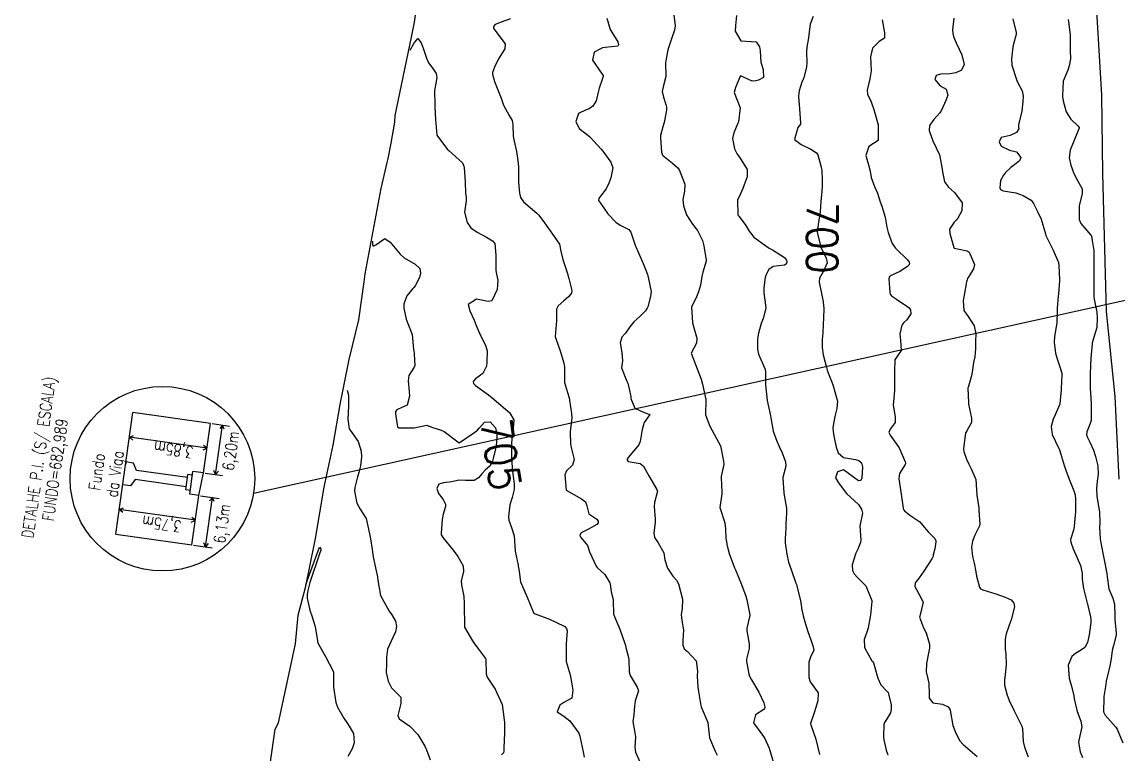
# Model space of a CAD drawing. Header units: metres. Extents: x 292545 to 299085, y 7450245 to 7463078.
# Drawn here: x 296792.2 to 296934.7, y 7453180.9 to 7453276.1 of the extents above; entities that cross this region are included whole.
import ezdxf
from ezdxf.enums import TextEntityAlignment as Align

# ---------------------------------------------------------------- set-up
doc = ezdxf.new("R2010")
doc.units = ezdxf.units.M
doc.linetypes.add('CONTINUO', pattern=[0])
for name, color, linetype in [('Area', 45, 'Continuous'), ('Cotas', 45, 'Continuous'), ('Curvas de Nivel 1m', 11, 'Continuous'), ('Curvas de Nivel 5m', 15, 'Continuous'), ('TEXTO', 45, 'Continuous'), ('Vias Primárias', 230, 'Continuous')]:
    doc.layers.add(name, color=color, linetype=linetype)
doc.styles.add('ROMANS', font='romans', dxfattribs={"height": 0.2})
doc.styles.add('Style-STANDARD', font='STANDARD.shx')

msp = doc.modelspace()

# ---------------------------------------------------------------- linework, layer by layer
at = {"layer": 'Area'}
msp.add_polyline3d([(296824.39, 7453178.95, 722.4), (296825.12, 7453184.11, 723.58), (296825.53, 7453184.94, 722.87), (296827.75, 7453195.21, 722.54), (296828.12, 7453198.95, 725.9), (296829.11, 7453202.72, 721.38), (296829.62, 7453205.29, 721.54), (296830.35, 7453208.93, 725.01), (296831.49, 7453215.59, 719.23), (296832.66, 7453221.06, 726.86), (296833.58, 7453226.36, 724.97), (296834.75, 7453232.21, 724.12), (296836.01, 7453237.36, 728.45), (296836.69, 7453242.31, 721.25), (296836.82, 7453243.35, 706.53), (296838.9, 7453254.45, 726.52), (296839.68, 7453257.87, 705.75), (296839.82, 7453258.37, 722.22), (296840.18, 7453260.37, 705.48), (296840.68, 7453263.09, 716.79), (296840.71, 7453263.97, 731.53), (296842.84, 7453274.16, 726.46), (296843.22, 7453276.13, 725.48), (296843.43, 7453277.64, 725.67)], dxfattribs=at)
at = {"layer": 'Curvas de Nivel 1m', "flags": 128}
for points, elevation in [([(296876.97, 7453277.05), (296877.13, 7453275.62), (296877.06, 7453275.05), (296876.69, 7453274.05), (296876.35, 7453273.05), (296876.19, 7453272.53), (296875.91, 7453271.06), (296875.9, 7453270.8), (296875.92, 7453269.06), (296875.61, 7453267.86), (296875.44, 7453267.07), (296875.6, 7453266.35), (296875.92, 7453265.4), (296875.99, 7453265.06), (296875.99, 7453264.65), (296875.71, 7453263.07), (296875.55, 7453262.49), (296875.24, 7453261.37), (296875.22, 7453261.07), (296875.38, 7453259.2), (296875.4, 7453259.07), (296875.51, 7453258.8), (296876.8, 7453257.75), (296877.48, 7453257.15), (296877.58, 7453257.04), (296877.72, 7453256.8), (296878.41, 7453255.03), (296878.36, 7453254.12), (296878.15, 7453253.03), (296878.22, 7453252.23), (296878.61, 7453251.03), (296879.4, 7453249.81), (296880.02, 7453249.01), (296880.67, 7453247.71), (296880.88, 7453247), (296881.19, 7453245.16), (296881.18, 7453245), (296880.75, 7453243.58), (296880.62, 7453243.01), (296880.41, 7453241.9), (296880.15, 7453241.01), (296879.92, 7453240.38), (296879.27, 7453239.02), (296879.4, 7453237.02), (296879.45, 7453236.8), (296879.95, 7453235.01), (296879.91, 7453234.32), (296879.2, 7453233.02), (296880.01, 7453231.01), (296880.51, 7453229.65), (296880.69, 7453229), (296881.12, 7453227), (296881.1, 7453225), (296881.66, 7453223.56), (296881.96, 7453222.99), (296883.05, 7453220.97), (296883.43, 7453218.97), (296883.46, 7453218.54), (296883.13, 7453216.97), (296883.11, 7453216.87), (296883.22, 7453214.97), (296883.21, 7453214.74), (296882.96, 7453212.97), (296883.59, 7453210.96), (296883.68, 7453210.2), (296883.74, 7453208.96), (296883.88, 7453207.95), (296884.15, 7453206.96), (296884.87, 7453205.11), (296884.93, 7453204.95), (296884.98, 7453204.84), (296885.78, 7453202.94), (296886.33, 7453201.43), (296886.46, 7453200.93), (296886.8, 7453199.21), (296886.84, 7453198.97), (296886.84, 7453198.93), (296886.79, 7453198.72), (296886.45, 7453197.26), (296886.44, 7453196.93), (296886.75, 7453195.2), (296886.78, 7453194.93), (296886.74, 7453194.6), (296886.42, 7453193.24), (296886.4, 7453192.93), (296886.71, 7453191.3), (296886.79, 7453191.01), (296886.84, 7453190.93), (296887.07, 7453190.55), (296888.03, 7453188.92), (296888.66, 7453187.56), (296888.78, 7453187.03), (296888.8, 7453186.91), (296888.77, 7453186.79), (296888.65, 7453186.68), (296887.59, 7453185.96), (296887.31, 7453184.92), (296888.61, 7453183.16), (296888.73, 7453183.03), (296888.81, 7453182.91), (296889.35, 7453181.66), (296889.59, 7453180.89), (296890.01, 7453179.44)], 702), ([(296885.13, 7453276.96), (296884.99, 7453275.68), (296884.95, 7453274.96), (296885.68, 7453273.67), (296887.01, 7453273.6), (296887.68, 7453273.53), (296888.09, 7453272.92), (296888.19, 7453272.4), (296888.26, 7453270.91), (296888.58, 7453269.97), (296888.63, 7453268.91), (296887.97, 7453268.56), (296887.62, 7453268.46), (296887.13, 7453268.44), (296886.02, 7453268.94), (296885.63, 7453269.12), (296885.56, 7453269.01), (296885.55, 7453268.95), (296884.97, 7453267.59), (296884.82, 7453266.96), (296885.58, 7453264.95), (296885.36, 7453263.15), (296885.3, 7453262.95), (296884.77, 7453261.73), (296884.61, 7453260.96), (296884.84, 7453259.64), (296885.19, 7453258.95), (296885.51, 7453258.54), (296886.52, 7453256.93), (296886.51, 7453255.97), (296886.11, 7453254.94), (296885.92, 7453254.48), (296885.44, 7453253.38), (296885.3, 7453253.09), (296885.26, 7453252.95), (296885.3, 7453251.06), (296885.35, 7453250.95), (296885.41, 7453250.85), (296886.25, 7453249.79), (296886.75, 7453248.93), (296887.38, 7453248.12), (296889.05, 7453246.9), (296889.36, 7453246.7), (296889.78, 7453246.48), (296891.35, 7453245.48), (296891.61, 7453245.14), (296891.66, 7453244.88), (296891.58, 7453244.63), (296891.34, 7453244.49), (296889.9, 7453244.33), (296889.33, 7453243.93), (296888.96, 7453243.26), (296888.85, 7453242.9), (296888.66, 7453241.54), (296888.68, 7453240.91), (296888.9, 7453239.28), (296888.92, 7453238.9), (296888.6, 7453237.56), (296888.33, 7453236.91), (296887.96, 7453235.65), (296887.85, 7453234.92), (296887.83, 7453233.54), (296887.98, 7453232.92), (296888.57, 7453231.52), (296888.83, 7453230.91), (296888.88, 7453230.61), (296888.87, 7453228.9), (296889.12, 7453226.9), (296889.55, 7453224.9), (296889.61, 7453224.38), (296889.88, 7453222.89), (296890.34, 7453221.61), (296890.68, 7453220.88), (296891.04, 7453220.06), (296891.49, 7453218.88), (296891.55, 7453218.35), (296891.13, 7453216.88), (296891.12, 7453216.76), (296891.26, 7453214.88), (296891.3, 7453214.56), (296891.6, 7453212.87), (296891.61, 7453212.22), (296891.51, 7453210.87), (296891.51, 7453210.29), (296891.45, 7453208.87), (296891.43, 7453208.35), (296891.64, 7453206.87), (296891.89, 7453205.86), (296892.21, 7453204.87), (296892.85, 7453203.11), (296892.92, 7453202.93), (296892.94, 7453202.86), (296892.98, 7453202.72), (296893.43, 7453200.85), (296893.61, 7453199.66), (296893.77, 7453198.85), (296894.02, 7453198.08), (296894.41, 7453196.84), (296894.76, 7453195.72), (296895.08, 7453194.83), (296895.19, 7453194.38), (296894.73, 7453193.5), (296894.53, 7453192.83), (296894.5, 7453192.61), (296894.5, 7453190.83), (296894.69, 7453190.28), (296895.72, 7453188.82), (296895.69, 7453187.79), (296895.39, 7453186.82), (296895.22, 7453186.24), (296894.74, 7453184.83), (296894.76, 7453184.69), (296895.45, 7453182.82), (296895.68, 7453181.73), (296895.92, 7453180.82)], 701), ([(296855.72, 7453276.54), (296854.51, 7453276.11), (296853.71, 7453275.81), (296853.49, 7453275.54), (296853.51, 7453275.33), (296853.7, 7453275.08), (296855.04, 7453273.31), (296855, 7453272.65), (296854.18, 7453271.32), (296853.64, 7453270.27), (296853.38, 7453269.58), (296853.37, 7453269.33), (296853.62, 7453268.39), (296854.09, 7453267.32), (296854.5, 7453266.22), (296854.81, 7453265.31), (296855.56, 7453263.96), (296855.95, 7453263.3), (296856.03, 7453262.81), (296856.05, 7453261.29), (296856.18, 7453260.64), (296856.52, 7453259.29), (296856.67, 7453258.12), (296856.76, 7453257.29), (296856.76, 7453255.99), (296856.74, 7453255.29), (296856.88, 7453253.85), (296857.02, 7453253.28), (296857.43, 7453252.72), (296859.15, 7453251.26), (296859.41, 7453250.98), (296860.14, 7453249.99), (296860.66, 7453249.24), (296861.38, 7453248.21), (296862.09, 7453247.22), (296862.25, 7453246.33), (296862.53, 7453245.22), (296863.12, 7453243.42), (296863.18, 7453243.21), (296863.32, 7453242.75), (296863.68, 7453241.21), (296863.64, 7453240.86), (296863.29, 7453240.43), (296862.64, 7453239.85), (296861.94, 7453239.22), (296861.71, 7453238.78), (296861.69, 7453237.23), (296861.67, 7453236.79), (296861.55, 7453235.23), (296861.65, 7453234.8), (296862.22, 7453233.22), (296862.66, 7453231.74), (296862.73, 7453231.21), (296862.74, 7453229.63), (296862.76, 7453229.21), (296863.14, 7453227.9), (296863.37, 7453227.21), (296863.41, 7453226.92), (296863.65, 7453225.2), (296863.68, 7453224.62), (296863.52, 7453223.21), (296863.47, 7453222.81), (296863.52, 7453221.21), (296863.65, 7453220.6), (296863.98, 7453219.2), (296863.77, 7453218.46), (296863.02, 7453217.73), (296862.8, 7453217.21), (296862.98, 7453215.21), (296864.97, 7453214.09), (296865.48, 7453213.69), (296865.66, 7453213.18), (296865.92, 7453212.14), (296866.94, 7453211.42), (296867.13, 7453211.16), (296867.12, 7453210.97), (296866.93, 7453210.75), (296865.87, 7453210.13), (296864.92, 7453209.66), (296864.74, 7453209.37), (296864.78, 7453209.19), (296864.91, 7453209), (296865.73, 7453208.01), (296866, 7453207.18), (296866.87, 7453205.32), (296867, 7453205.17), (296867.97, 7453204.26), (296868.64, 7453203.14), (296868.68, 7453202.99), (296868.83, 7453201.97), (296869.03, 7453201.14), (296869.09, 7453200.86), (296869.13, 7453199.14), (296869.27, 7453198.66), (296869.92, 7453197.13), (296870.6, 7453195.27), (296870.64, 7453195.12), (296870.66, 7453195.04), (296870.74, 7453194.76), (296871.07, 7453193.46), (296871.12, 7453193.12), (296871.17, 7453191.58), (296871.3, 7453191.11), (296872.19, 7453189.59), (296872.35, 7453189.1), (296871.95, 7453187.81), (296871.83, 7453187.11), (296871.77, 7453185.98), (296871.64, 7453185.11), (296871.83, 7453183.9), (296871.98, 7453183.11), (296871.91, 7453181.79), (296871.99, 7453181.11), (296872.56, 7453179.87)], 704), ([(296868.25, 7453276.63), (296868.7, 7453275.15), (296869.68, 7453273.53), (296869.77, 7453273.14), (296869.67, 7453272.97), (296868.03, 7453272.8), (296867.67, 7453272.75), (296866.61, 7453272.22), (296866.39, 7453271.17), (296867.63, 7453269.36), (296867.76, 7453269.16), (296867.76, 7453269.03), (296867.63, 7453268.66), (296867.25, 7453267.52), (296867.18, 7453267.16), (296866.87, 7453265.89), (296866.41, 7453265.17), (296865.94, 7453264.82), (296865.58, 7453264.7), (296864.56, 7453264.21), (296864.21, 7453263.2), (296864.64, 7453262.29), (296865.54, 7453261.59), (296866.05, 7453261.17), (296867.52, 7453259.6), (296867.86, 7453259.16), (296868.77, 7453257.88), (296869.03, 7453257.14), (296868.76, 7453255.86), (296868.53, 7453255.15), (296868.17, 7453254.44), (296867.44, 7453253.46), (296867.29, 7453253.3), (296867.19, 7453253.16), (296867.17, 7453252.91), (296867.43, 7453252.55), (296868.4, 7453251.15), (296869.4, 7453250.07), (296869.97, 7453249.7), (296871.13, 7453249.11), (296871.39, 7453248.8), (296871.94, 7453247.1), (296872.35, 7453246.1), (296872.8, 7453245.1), (296872.96, 7453244.72), (296873.33, 7453243.83), (296873.53, 7453243.29), (296873.59, 7453243.09), (296873.68, 7453242.73), (296874, 7453241.08), (296873.94, 7453240.43), (296873.56, 7453239.09), (296873.48, 7453238.88), (296873.26, 7453238.55), (296872.54, 7453237.81), (296871.76, 7453237.11), (296871.24, 7453236.48), (296870.69, 7453235.66), (296870.21, 7453235.13), (296869.97, 7453234.38), (296870.19, 7453233.13), (296870.27, 7453232.05), (296870.16, 7453231.13), (296870.81, 7453229.47), (296870.98, 7453229.12), (296871.15, 7453228.42), (296871.36, 7453227.34), (296871.39, 7453227.12), (296871.88, 7453225.88), (296873.11, 7453225.33), (296873.85, 7453225.08), (296873.55, 7453224.64), (296873.09, 7453224), (296872.85, 7453223.09), (296872.6, 7453221.56), (296872.39, 7453221.1), (296871.04, 7453219.47), (296870.9, 7453219.25), (296870.9, 7453219.12), (296871.03, 7453218.96), (296872.6, 7453218.67), (296873.03, 7453218.32), (296873.7, 7453217.08), (296874.75, 7453215.31), (296874.83, 7453215.07), (296874.45, 7453213.6), (296874.42, 7453213.08), (296874.55, 7453211.46), (296874.54, 7453211.07), (296874.37, 7453209.62), (296874.46, 7453209.07), (296874.91, 7453208.35), (296875.67, 7453207.06), (296875.8, 7453206.14), (296876.12, 7453205.06), (296876.85, 7453204.03), (296877.33, 7453203.52), (296877.57, 7453203.04), (296877.83, 7453202.04), (296878.09, 7453201.03), (296878.05, 7453199.78), (296877.9, 7453199.03), (296878.01, 7453198.26), (296878.2, 7453197.03), (296878.13, 7453195.66), (296878.14, 7453195.03), (296878.29, 7453194.57), (296878.73, 7453194.2), (296879.88, 7453193.01), (296880.05, 7453191.67), (296879.99, 7453191.01), (296880.1, 7453189.59), (296880.18, 7453189), (296880.48, 7453187.18), (296880.52, 7453187), (296880.65, 7453186.72), (296881.37, 7453184.99), (296881.46, 7453184.15), (296881.61, 7453182.99), (296882.34, 7453181.23), (296882.47, 7453180.98), (296882.58, 7453180.74)], 703), ([(296904.05, 7453276.4), (296904.35, 7453274.72), (296904.36, 7453274.04), (296903.68, 7453273.58), (296902.82, 7453272.74), (296902.53, 7453271.61), (296902.58, 7453270.75), (296902.62, 7453269.76), (296902.47, 7453268.75), (296902.1, 7453267.25), (296902.14, 7453266.75), (296902.61, 7453265.76), (296902.98, 7453264.74), (296903.55, 7453262.73), (296903.53, 7453260.73), (296902.34, 7453259.93), (296901.95, 7453258.75), (296902.3, 7453257.56), (296902.5, 7453256.74), (296902.61, 7453255.88), (296903.05, 7453254.74), (296903.45, 7453253.84), (296903.81, 7453252.73), (296904, 7453252.16), (296904.43, 7453250.72), (296904.67, 7453249.44), (296904.83, 7453248.72), (296905.37, 7453247.33), (296905.81, 7453246.71), (296907.35, 7453245.17), (296907.55, 7453244.89), (296907.62, 7453244.69), (296907.52, 7453244.5), (296907.34, 7453244.33), (296906.35, 7453243.68), (296905.32, 7453243.2), (296905.03, 7453243), (296904.93, 7453242.71), (296905.05, 7453240.96), (296905.12, 7453240.71), (296905.29, 7453240.5), (296905.91, 7453240.08), (296907.28, 7453239.17), (296907.55, 7453238.96), (296907.74, 7453238.68), (296907.79, 7453238.16), (296907.25, 7453237.38), (296906.89, 7453237.05), (296906.63, 7453236.7), (296906.37, 7453235.56), (296906.45, 7453234.7), (296906.51, 7453233.39), (296906.04, 7453232.7), (296905.71, 7453232.19), (296905.65, 7453230.71), (296905.65, 7453230.22), (296905.65, 7453228.71), (296905.65, 7453228.2), (296905.52, 7453226.71), (296905.51, 7453226.32), (296905.73, 7453224.7), (296905.77, 7453224.03), (296905.09, 7453223.16), (296904.91, 7453222.71), (296905.08, 7453222.36), (296906.26, 7453220.7), (296907.03, 7453218.9), (296907.08, 7453218.74), (296907.09, 7453218.69), (296907.09, 7453218.63), (296907.03, 7453218.55), (296906.31, 7453217.4), (296906.23, 7453216.7), (296906.44, 7453215.24), (296906.53, 7453214.69), (296906.81, 7453212.85), (296906.85, 7453212.69), (296906.96, 7453212.52), (296907.66, 7453211.98), (296908.94, 7453211.1), (296909.32, 7453210.66), (296910.04, 7453209.77), (296910.92, 7453208.91), (296911.04, 7453208.64), (296911.05, 7453208.5), (296910.9, 7453207.57), (296910.71, 7453206.82), (296910.68, 7453206.64), (296910.52, 7453206.29), (296909.47, 7453204.66), (296908.85, 7453203.82), (296908.35, 7453203.17), (296908.32, 7453202.68), (296908.83, 7453201.73), (296909.37, 7453200.66), (296908.94, 7453198.82), (296908.93, 7453198.67), (296909.43, 7453197.31), (296909.77, 7453196.66), (296910.21, 7453195.19), (296910.2, 7453194.65), (296910.07, 7453193.99), (296909.81, 7453192.65), (296909.78, 7453191.58), (296910.01, 7453190.65), (296910.13, 7453190.09), (296910.16, 7453188.65), (296910.18, 7453188.16), (296910.66, 7453187.56), (296911.91, 7453187.38), (296912.66, 7453187.01), (296912.9, 7453186.62), (296912.96, 7453186.31), (296913.27, 7453184.61), (296913.62, 7453183.61), (296914.15, 7453182.6), (296914.6, 7453182.14), (296916.43, 7453180.57)], 699), ([(296913.36, 7453276.62), (296913.21, 7453275.11), (296913.26, 7453274.62), (296913.33, 7453274.26), (296913.68, 7453273.42), (296914.08, 7453272.61), (296914.41, 7453271.86), (296914.73, 7453270.6), (296914.39, 7453269.86), (296913.64, 7453269.52), (296912.87, 7453269.39), (296911.63, 7453269.34), (296911.09, 7453269.19), (296910.93, 7453268.65), (296911.61, 7453267.84), (296912.37, 7453267.39), (296912.61, 7453266.62), (296912.32, 7453265.9), (296911.78, 7453264.64), (296911.57, 7453264.32), (296910.77, 7453263.44), (296910.23, 7453262.65), (296910.17, 7453262.03), (296910.63, 7453260.65), (296911.51, 7453258.83), (296911.58, 7453258.64), (296911.85, 7453257), (296911.9, 7453256.63), (296912.18, 7453255.34), (296912.67, 7453254.62), (296913.45, 7453253.93), (296914.45, 7453252.6), (296914.44, 7453251.58), (296913.92, 7453250.6), (296913.68, 7453250.34), (296913.41, 7453250.09), (296912.83, 7453249.19), (296912.84, 7453248.63), (296913.36, 7453246.77), (296913.43, 7453246.69), (296913.85, 7453246.61), (296915.13, 7453246.36), (296915.36, 7453246.2), (296916.08, 7453244.58), (296915.92, 7453244), (296915.32, 7453243.02), (296915.16, 7453242.74), (296915.1, 7453242.59), (296915.03, 7453242.32), (296914.73, 7453240.6), (296914.58, 7453239.89), (296914.67, 7453238.6), (296915.26, 7453237.79), (296916.04, 7453236.58), (296916.25, 7453235.56), (296916.19, 7453234.58), (296916.19, 7453233.6), (296916.11, 7453232.58), (296915.95, 7453231.81), (296915.77, 7453230.58), (296915.66, 7453230.09), (296915.23, 7453228.59), (296915.22, 7453228.52), (296915.28, 7453226.59), (296915.3, 7453226.41), (296915.66, 7453224.58), (296915.68, 7453224), (296915.08, 7453222.95), (296914.94, 7453222.72), (296914.89, 7453222.59), (296914.85, 7453222.37), (296914.64, 7453220.6), (296914.69, 7453220.24), (296915.04, 7453219.26), (296915.33, 7453218.59), (296915.69, 7453217.91), (296916.24, 7453216.58), (296916.31, 7453215.25), (296916.36, 7453214.58), (296916.62, 7453212.92), (296916.64, 7453212.57), (296916.74, 7453210.77), (296916.7, 7453210.57), (296916.12, 7453209.37), (296915.82, 7453208.58), (296915.69, 7453207.8), (296915.8, 7453206.58), (296916.01, 7453205.72), (296916.23, 7453204.58), (296916.32, 7453204.04), (296916.7, 7453202.57), (296916.84, 7453202.38), (296917.17, 7453202.24), (296918.83, 7453201.74), (296920.05, 7453201.3), (296920.82, 7453200.93), (296921.17, 7453200.52), (296921.29, 7453200.03), (296920.9, 7453198.52), (296920.87, 7453198.44), (296920.79, 7453198.24), (296920.17, 7453196.53), (296920.06, 7453195.83), (296920.06, 7453194.53), (296920.13, 7453193.92), (296920.17, 7453192.53), (296920.04, 7453191.19), (296919.96, 7453190.53), (296919.98, 7453189.82), (296920.31, 7453188.53), (296920.66, 7453187.63), (296921.04, 7453186.91), (296921.24, 7453186.52), (296921.77, 7453185.38), (296922.22, 7453184.51), (296922.31, 7453184.19), (296922.41, 7453182.5), (296922.59, 7453181.77), (296923.04, 7453180.5)], 698), ([(296921.04, 7453276.53), (296921.47, 7453274.75), (296921.48, 7453274.52), (296921.1, 7453273.1), (296921, 7453272.53), (296920.86, 7453271.33), (296920.93, 7453270.53), (296921.52, 7453268.63), (296921.56, 7453268.52), (296921.62, 7453268.4), (296922.27, 7453267.17), (296922.38, 7453266.51), (296922.36, 7453265.74), (296922.21, 7453264.51), (296921.77, 7453262.73), (296921.77, 7453262.52), (296921.82, 7453262.24), (296921.55, 7453261.76), (296920.7, 7453261.37), (296919.54, 7453261.11), (296919.29, 7453260.54), (296919.52, 7453259.99), (296920.6, 7453259.45), (296921.51, 7453259.25), (296922.1, 7453258.51), (296921.94, 7453258.07), (296921.49, 7453257.73), (296920.81, 7453257.21), (296920.1, 7453256.53), (296919.83, 7453256.19), (296919.47, 7453255.51), (296919.37, 7453254.54), (296919.46, 7453254.35), (296919.81, 7453254.18), (296921.45, 7453253.89), (296922.4, 7453253.56), (296923.44, 7453252.97), (296923.74, 7453252.5), (296924.32, 7453251.38), (296924.72, 7453250.48), (296925.29, 7453248.56), (296925.31, 7453248.47), (296925.33, 7453248.41), (296925.38, 7453248.26), (296925.98, 7453247.07), (296926.31, 7453246.46), (296926.98, 7453244.82), (296927.05, 7453244.45), (296927.14, 7453242.63), (296927.14, 7453242.45), (296926.99, 7453240.76), (296926.95, 7453240.45), (296926.84, 7453238.88), (296926.82, 7453238.45), (296926.76, 7453236.94), (296926.71, 7453236.46), (296926.48, 7453235.21), (296926.44, 7453234.46), (296926.6, 7453233.05), (296926.76, 7453232.45), (296927.18, 7453231.27), (296927.42, 7453230.45), (296927.44, 7453230.17), (296927.34, 7453228.45), (296927.33, 7453228.27), (296927.17, 7453226.45), (296927.16, 7453226.42), (296927.12, 7453226.31), (296926.54, 7453225.02), (296926.3, 7453224.46), (296926.06, 7453223.49), (296926.17, 7453222.46), (296927.05, 7453220.63), (296927.14, 7453220.45), (296927.18, 7453220.32), (296927.72, 7453218.44), (296928.11, 7453217.34), (296928.47, 7453216.44), (296928.99, 7453215.13), (296929.15, 7453214.6), (296929.18, 7453214.43), (296929.2, 7453214.2), (296929.22, 7453212.43), (296929.04, 7453210.53), (296929.02, 7453210.43), (296928.93, 7453210.02), (296928.57, 7453208.78), (296928.59, 7453208.43), (296928.9, 7453207.57), (296929.42, 7453206.42), (296929.84, 7453205.39), (296930.05, 7453204.41), (296930.09, 7453203.64), (296930.23, 7453202.42), (296930.73, 7453200.5), (296930.76, 7453200.41), (296930.81, 7453200.21), (296931.14, 7453198.75), (296931.18, 7453198.4), (296931.18, 7453198.01), (296931, 7453196.41), (296930.75, 7453195.37), (296930.4, 7453194.76), (296929.97, 7453194.42), (296929.21, 7453193.95), (296928.73, 7453193.55), (296928.25, 7453192.43), (296928.39, 7453190.74), (296928.48, 7453190.43), (296928.69, 7453189.71), (296928.98, 7453188.43), (296929.04, 7453188.05), (296929.44, 7453186.42), (296929.88, 7453185.17), (296930.02, 7453184.42), (296929.77, 7453183.26), (296929.6, 7453182.42), (296929.83, 7453181.17), (296930.11, 7453180.41)], 697), ([(296928.23, 7453276.44), (296928.32, 7453275.84), (296928.49, 7453274.44), (296928.5, 7453273.26), (296928.52, 7453272.44), (296928.55, 7453271.33), (296928.4, 7453270.44), (296928.21, 7453269.88), (296927.62, 7453268.45), (296927.51, 7453266.54), (296927.51, 7453266.45), (296927.59, 7453265.87), (296927.99, 7453264.44), (296928.61, 7453263.48), (296929.55, 7453262.56), (296929.66, 7453262.42), (296929.66, 7453262.31), (296929.55, 7453262), (296928.91, 7453260.43), (296928.52, 7453259.44), (296928.39, 7453258.44), (296928.58, 7453257.52), (296928.97, 7453256.43), (296929.47, 7453255.5), (296930.05, 7453254.41), (296930.07, 7453253.79), (296929.71, 7453252.42), (296929.66, 7453252.19), (296929.66, 7453250.42), (296929.89, 7453249.93), (296931.21, 7453248.4), (296931.27, 7453248.29), (296931.38, 7453247.7), (296931.57, 7453246.4), (296931.59, 7453246.17), (296931.57, 7453244.4), (296931.57, 7453244.17), (296931.59, 7453242.4), (296931.58, 7453242.13), (296931.59, 7453240.4), (296931.64, 7453240.05), (296931.97, 7453238.39), (296932.04, 7453237.61), (296931.96, 7453236.39), (296931.82, 7453235.81), (296931.38, 7453234.4), (296931.35, 7453234.27), (296931.19, 7453232.4), (296931.1, 7453230.4), (296931.1, 7453230.33), (296931.12, 7453228.4), (296931.15, 7453227.94), (296931.25, 7453226.4), (296931.26, 7453226.26), (296931.25, 7453224.4), (296931.23, 7453224.27), (296931.1, 7453223.9), (296930.68, 7453222.8), (296930.65, 7453222.41), (296930.75, 7453222.08), (296931.06, 7453221.47), (296931.55, 7453220.4), (296931.82, 7453219.61), (296932.1, 7453218.39), (296932.14, 7453217.27), (296932.04, 7453216.39), (296931.94, 7453215.45), (296931.98, 7453214.39), (296932.2, 7453213.15), (296932.31, 7453212.39), (296932.35, 7453210.98), (296932.33, 7453210.39), (296932.41, 7453208.9), (296932.49, 7453208.38), (296932.88, 7453206.38), (296933.3, 7453204.38), (296933.31, 7453203.93), (296933.55, 7453202.37), (296934.05, 7453201.14), (296934.29, 7453200.37), (296934.3, 7453198.86), (296934.31, 7453198.36), (296934.49, 7453196.64), (296934.48, 7453196.36), (296934.13, 7453194.99), (296933.99, 7453194.37), (296933.84, 7453193.26), (296933.66, 7453192.37), (296933.48, 7453191.6), (296933.21, 7453190.37), (296933.14, 7453189.92), (296932.9, 7453188.38), (296932.87, 7453188.18), (296932.85, 7453186.38), (296933.08, 7453185.94), (296934.45, 7453184.36), (296934.62, 7453184.1), (296935.37, 7453182.35)], 696), ([(296837.79, 7453247.62), (296837.78, 7453247.18), (296837.84, 7453246.96), (296838.19, 7453247.15), (296839.38, 7453247.94), (296840.09, 7453247.48), (296841.35, 7453245.94), (296841.9, 7453245.46), (296843.33, 7453244.61), (296843.94, 7453244.05), (296844.02, 7453243.44), (296843.87, 7453242.89), (296843.3, 7453241.78), (296843.16, 7453241.59), (296843.01, 7453241.45), (296842.24, 7453240.5), (296841.85, 7453239.46), (296841.84, 7453238.9), (296842.17, 7453237.46), (296842.77, 7453235.92), (296842.91, 7453235.45), (296843.12, 7453233.53), (296843.13, 7453233.45), (296843.19, 7453232.89), (296843.26, 7453231.45), (296843.17, 7453231.2), (296842.48, 7453230.14), (296842.41, 7453229.46), (296842.55, 7453228.05), (296842.57, 7453227.46), (296842.28, 7453226.29), (296841.11, 7453225.75), (296840.92, 7453225.66), (296840.78, 7453225.47), (296840.76, 7453225.13), (296841.01, 7453223.47), (296841.04, 7453223.42), (296841.08, 7453223.39), (296841.21, 7453223.34), (296843.08, 7453223.31), (296843.21, 7453223.32), (296843.81, 7453223.44), (296844.86, 7453223.66), (296845.08, 7453223.56), (296845.18, 7453223.52), (296845.49, 7453223.42), (296846.71, 7453223.04), (296847.08, 7453222.86), (296849.06, 7453221.38), (296851.08, 7453222.75), (296851.42, 7453223.01), (296851.67, 7453223.34), (296852.35, 7453224.07), (296853.09, 7453224.1), (296853.76, 7453223.32), (296853.94, 7453222.45), (296853.9, 7453221.32), (296853.78, 7453220.59), (296853.48, 7453219.33), (296853.38, 7453218.98), (296853.02, 7453218.35), (296852.47, 7453217.88), (296852, 7453217.34), (296851.55, 7453216.8), (296851, 7453216.45), (296849.88, 7453216.49), (296849, 7453216.51), (296848.07, 7453216.31), (296846.99, 7453216.16), (296846.42, 7453215.98), (296846.13, 7453215.41), (296846.37, 7453214.8), (296846.97, 7453213.99), (296847.27, 7453213.4), (296847.26, 7453213.09), (296846.95, 7453212.09), (296846.82, 7453211.4), (296846.72, 7453209.6), (296846.72, 7453209.4), (296846.77, 7453209.26), (296846.91, 7453209.07), (296848.25, 7453207.39), (296848.88, 7453206.59), (296849.55, 7453205.37), (296849.6, 7453204.62), (296849.31, 7453203.38), (296849.33, 7453202.89), (296849.64, 7453201.37), (296849.68, 7453200.5), (296849.69, 7453199.37), (296849.74, 7453198.41), (296849.75, 7453197.37), (296850.76, 7453195.59), (296850.87, 7453195.47), (296850.96, 7453195.36), (296851.55, 7453194.53), (296852.46, 7453193.33), (296852.52, 7453193.13), (296852.56, 7453191.33), (296852.7, 7453190.87), (296853.72, 7453189.32), (296854.65, 7453187.31), (296854.91, 7453185.31), (296854.92, 7453185.01), (296854.92, 7453183.31), (296854.91, 7453182.99), (296854.86, 7453181.31), (296854.83, 7453181.05), (296854.57, 7453180.76)], 706), ([(296834.47, 7453228.22), (296834.64, 7453227.57), (296834.64, 7453226.13), (296834.55, 7453224.47), (296834.72, 7453223.19), (296835.07, 7453222.71), (296835.92, 7453221.53), (296836.3, 7453220.28), (296836.33, 7453219.53), (296836.19, 7453218.36), (296835.99, 7453217.53), (296835.77, 7453216.77), (296835.46, 7453215.54), (296835.42, 7453215.1), (296835.72, 7453213.53), (296836.16, 7453212.74), (296836.94, 7453211.52), (296837.39, 7453209.52), (296837.52, 7453208.9), (296837.73, 7453207.51), (296837.86, 7453206.53), (296838.08, 7453205.51), (296838.41, 7453203.95), (296838.48, 7453203.5), (296838.82, 7453201.5), (296839.95, 7453199.48), (296840.29, 7453198.98), (296840.78, 7453198.15), (296840.89, 7453197.47), (296840.77, 7453196.76), (296840.16, 7453195.49), (296839.71, 7453194.52), (296839.58, 7453193.49), (296839.6, 7453192.6), (296839.56, 7453191.49), (296839.8, 7453190.38), (296840.25, 7453189.48), (296840.67, 7453189.04), (296841.46, 7453188.27), (296841.44, 7453187.47), (296841.07, 7453185.91), (296841.26, 7453185.47), (296842.62, 7453184.52), (296843.65, 7453183.44), (296844.59, 7453181.9), (296844.73, 7453181.58), (296844.8, 7453181.43), (296845.26, 7453180.11)], 707), ([(296829.08, 7453202.84), (296829.29, 7453203.4), (296830.9, 7453207.8), (296831.07, 7453207.59), (296831.07, 7453207.41), (296830.89, 7453206.92), (296829.63, 7453203.19), (296829.36, 7453202.14), (296829.26, 7453201.61), (296829.27, 7453201.16), (296829.64, 7453199.61), (296829.92, 7453198.74), (296830.28, 7453197.6), (296830.37, 7453197.2), (296830.61, 7453195.59), (296830.63, 7453195.47), (296830.75, 7453195.18), (296831.67, 7453193.58), (296832.7, 7453191.57), (296832.68, 7453189.57), (296833, 7453187.57), (296833.23, 7453186.98), (296834.04, 7453185.56), (296834.62, 7453184.71), (296835.31, 7453183.54), (296835.37, 7453182.32), (296835.12, 7453181.54), (296834.57, 7453180.54)], 708)]:
    msp.add_lwpolyline(points, dxfattribs=dict(at, elevation=elevation))
at = {"layer": 'Curvas de Nivel 5m', "flags": 128}
for points, elevation in [([(296895.09, 7453276.84), (296894.71, 7453275.84), (296894.58, 7453274.84), (296894.47, 7453274.06), (296894.27, 7453272.84), (296894.23, 7453272.28), (296894.26, 7453270.84), (296894.21, 7453270.28), (296893.85, 7453268.85), (296893.79, 7453268.68), (296893.62, 7453268.29), (296893.27, 7453267.19), (296893.2, 7453266.85), (296893.17, 7453266.43), (296893.31, 7453264.85), (296893.45, 7453262.95), (296893.43, 7453262.85), (296893.08, 7453262.39), (296892.67, 7453260.86), (296893.52, 7453260.18), (296894.77, 7453259.59), (296895.51, 7453259.12), (296895.68, 7453258.83), (296896.08, 7453257.42), (296896.2, 7453256.82), (296896.25, 7453255.6), (296896.26, 7453254.82), (296896.2, 7453254.07), (296896.08, 7453252.82), (296896.01, 7453251.41), (296895.92, 7453250.82), (296895.84, 7453250.4), (296895.62, 7453248.83), (296895.63, 7453248.59), (296896.09, 7453246.82), (296896.78, 7453245.38), (296896.92, 7453244.81), (296896.43, 7453243.72), (296895.92, 7453242.82), (296895.85, 7453242.28), (296896.15, 7453240.82), (296896.38, 7453239.72), (296896.47, 7453238.82), (296896.44, 7453237.64), (296896.4, 7453236.82), (296896.36, 7453235.69), (296896.27, 7453234.82), (296896.25, 7453233.78), (296896.4, 7453232.82), (296896.81, 7453231.18), (296896.92, 7453230.81), (296897.17, 7453230.15), (296897.54, 7453229.19), (296897.67, 7453228.8), (296897.91, 7453228.03), (296898.23, 7453226.79), (296898.17, 7453225.85), (296897.91, 7453224.8), (296897.65, 7453223.37), (296897.68, 7453222.8), (296897.82, 7453222.05), (296898.08, 7453220.79), (296898.34, 7453220.08), (296899.04, 7453219.45), (296900.59, 7453219.22), (296901.04, 7453219.07), (296901.38, 7453218.76), (296901.51, 7453218.27), (296901.41, 7453216.76), (296901.27, 7453216.49), (296901, 7453216.43), (296900.51, 7453216.76), (296899.02, 7453217.85), (296898.23, 7453217.58), (296897.97, 7453216.8), (296898.37, 7453216.17), (296898.99, 7453215.34), (296899.44, 7453214.78), (296900.97, 7453213.33), (296901.36, 7453212.76), (296901.49, 7453212.22), (296901.18, 7453210.76), (296901.16, 7453210.53), (296901.27, 7453208.76), (296901.26, 7453208.41), (296900.9, 7453207.52), (296900.65, 7453207), (296900.54, 7453206.76), (296900.15, 7453205.49), (296900.2, 7453204.77), (296900.4, 7453204.31), (296900.85, 7453203.84), (296901.95, 7453202.75), (296902.7, 7453200.86), (296902.7, 7453200.74), (296902.54, 7453199), (296902.5, 7453198.74), (296902.23, 7453197.3), (296902.06, 7453196.75), (296901.72, 7453195.79), (296901.78, 7453194.75), (296902.73, 7453193), (296902.84, 7453192.86), (296902.93, 7453192.74), (296903.03, 7453192.42), (296903.48, 7453190.73), (296903.87, 7453189.9), (296904.68, 7453189.04), (296904.83, 7453188.87), (296904.9, 7453188.72), (296905.24, 7453187.29), (296905.25, 7453186.71), (296905.13, 7453186.23), (296904.63, 7453185.36), (296904.36, 7453184.99), (296904.28, 7453184.72), (296904.22, 7453183.11), (296904.26, 7453182.72), (296904.59, 7453181.4), (296904.77, 7453180.9), (296904.79, 7453180.72)], 700), ([(296842.66, 7453272.46), (296843.15, 7453273.34), (296843.68, 7453273.97), (296844.09, 7453273.44), (296844.37, 7453272.73), (296844.81, 7453271.43), (296845.06, 7453270.84), (296845.64, 7453270.06), (296846.07, 7453269.42), (296846.13, 7453268.91), (296845.87, 7453267.42), (296845.85, 7453267.17), (296845.89, 7453265.42), (296845.89, 7453265.11), (296845.98, 7453263.42), (296845.99, 7453262.98), (296846.13, 7453261.41), (296847.51, 7453259.53), (296847.59, 7453259.48), (296847.72, 7453259.4), (296849.49, 7453257.81), (296849.65, 7453257.37), (296849.68, 7453257.17), (296849.81, 7453255.37), (296849.88, 7453253.81), (296849.94, 7453253.37), (296849.97, 7453252.84), (296849.75, 7453251.37), (296850.07, 7453250.04), (296850.58, 7453249.36), (296851.38, 7453248.77), (296852.58, 7453248.13), (296853.37, 7453247.67), (296853.68, 7453247.33), (296853.83, 7453245.8), (296853.81, 7453245.32), (296853.8, 7453243.8), (296853.88, 7453243.32), (296854.07, 7453242.56), (296853.99, 7453241.32), (296853.28, 7453239.86), (296852.83, 7453239.78), (296851.28, 7453240.05), (296850.23, 7453239.37), (296850.45, 7453238.55), (296851.01, 7453237.35), (296851.24, 7453236.66), (296851.82, 7453235.34), (296852.47, 7453234.08), (296852.69, 7453233.34), (296852.66, 7453231.86), (296852.59, 7453231.34), (296852.12, 7453230.39), (296851.16, 7453229.71), (296850.88, 7453229.35), (296850.89, 7453229.09), (296851.15, 7453228.82), (296852.85, 7453227.61), (296853.13, 7453227.42), (296853.25, 7453227.33), (296855.11, 7453225.69), (296855.59, 7453225.3), (296856.15, 7453224.35), (296856.05, 7453223.3), (296855.93, 7453222.44), (296855.87, 7453221.3), (296855.83, 7453220.09), (296855.86, 7453219.3), (296855.94, 7453218.22), (296856.04, 7453217.29), (296856.2, 7453216.09), (296856.18, 7453215.29), (296855.92, 7453214.24), (296855.64, 7453213.3), (296855.45, 7453211.8), (296855.51, 7453211.3), (296855.85, 7453210.37), (296856.18, 7453209.29), (296856.24, 7453208.63), (296856.32, 7453207.29), (296856.7, 7453205.45), (296856.73, 7453205.28), (296856.76, 7453205.18), (296856.86, 7453204.64), (296857.04, 7453203.28), (296857.14, 7453202.98), (296857.88, 7453201.27), (296858.67, 7453199.39), (296858.73, 7453199.26), (296858.79, 7453199.19), (296858.93, 7453199.12), (296860.78, 7453198.44), (296861.6, 7453198.05), (296862.78, 7453197.48), (296863.01, 7453197.21), (296863.08, 7453196.89), (296862.97, 7453195.21), (296862.95, 7453195), (296862.94, 7453193.21), (296862.98, 7453192.94), (296863.46, 7453191.2), (296863.65, 7453190.24), (296863.84, 7453189.2), (296863.71, 7453188.15), (296862.66, 7453187.58), (296862.13, 7453187.22), (296861.79, 7453186.37), (296862.64, 7453185.79), (296863.42, 7453185.2), (296864.61, 7453183.59), (296864.75, 7453183.19), (296864.79, 7453183), (296865.17, 7453181.18), (296865.28, 7453180.48)], 705)]:
    msp.add_lwpolyline(points, dxfattribs=dict(at, elevation=elevation))
at = {"layer": 'TEXTO', "linetype": 'CONTINUO'}
for points in [[(296822.3, 7453214.81, 0), (297047.89, 7453264.77, 0)], [(296804.39, 7453209.47, 0), (296806.61, 7453225.31, 0)], [(296815.81, 7453217.46, 0), (296816.71, 7453223.9, 0), (296806.61, 7453225.31, 0)], [(296816.91, 7453223.87, 0), (296819.16, 7453223.55, 0)], [(296817.37, 7453217.24, 0), (296818.28, 7453223.68, 0)], [(296818.5, 7453223.14, 0), (296818.28, 7453223.68, 0), (296817.91, 7453223.22, 0)], [(296806.16, 7453222.1, 0), (296806.7, 7453222.32, 0)], [(296816.26, 7453220.68, 0), (296806.16, 7453222.1, 0)], [(296806.61, 7453221.73, 0), (296806.16, 7453222.1, 0)], [(296815.73, 7453220.45, 0), (296816.26, 7453220.68, 0)], [(296816.26, 7453220.68, 0), (296815.81, 7453221.04, 0)], [(296806.7, 7453218.74, 0), (296805.71, 7453218.88, 0)], [(296807.07, 7453217.78, 0), (296806.7, 7453218.74, 0)], [(296813.7, 7453216.85, 0), (296807.07, 7453217.78, 0)], [(296813.48, 7453215.26, 0), (296813.76, 7453217.24, 0)], [(296814.35, 7453217.16, 0), (296813.76, 7453217.24, 0)], [(296814.01, 7453214.68, 0), (296814.42, 7453217.65, 0)], [(296815.81, 7453217.46, 0), (296814.42, 7453217.65, 0)], [(296815.19, 7453214.52, 0), (296815.81, 7453217.46, 0)], [(296816.01, 7453217.43, 0), (296818.25, 7453217.12, 0)], [(296817.74, 7453217.69, 0), (296817.37, 7453217.24, 0), (296817.14, 7453217.78, 0)], [(296806.28, 7453215.77, 0), (296805.29, 7453215.91, 0)], [(296806.9, 7453216.59, 0), (296806.28, 7453215.77, 0)], [(296813.54, 7453215.66, 0), (296806.9, 7453216.59, 0)], [(296804.39, 7453209.47, 0), (296814.29, 7453208.08, 0), (296815.19, 7453214.52, 0)], [(296814.08, 7453215.18, 0), (296813.48, 7453215.26, 0)], [(296815.19, 7453214.52, 0), (296814.01, 7453214.68, 0)], [(296815.39, 7453214.49, 0), (296817.83, 7453214.14, 0)], [(296816.05, 7453207.83, 0), (296816.95, 7453214.27, 0)], [(296817.18, 7453213.73, 0), (296816.95, 7453214.27, 0), (296816.59, 7453213.81, 0)], [(296804.84, 7453212.69, 0), (296805.38, 7453212.92, 0)], [(296814.74, 7453211.3, 0), (296804.84, 7453212.69, 0)], [(296805.29, 7453212.32, 0), (296804.84, 7453212.69, 0)], [(296814.2, 7453211.07, 0), (296814.74, 7453211.3, 0)], [(296814.74, 7453211.3, 0), (296814.29, 7453211.66, 0)], [(296814.49, 7453208.05, 0), (296816.93, 7453207.71, 0)], [(296816.41, 7453208.28, 0), (296816.05, 7453207.83, 0), (296815.82, 7453208.37, 0)]]:
    msp.add_polyline3d(points, dxfattribs=at)
msp.add_circle((296810.45, 7453216.7), 12, dxfattribs=at)
at = {"layer": 'Vias Primárias', "elevation": 710.4}
msp.add_lwpolyline([(296934.89, 7453216.65), (296934.35, 7453227.41), (296933.25, 7453238.46), (296932.75, 7453256.42), (296932.64, 7453266.6), (296932.02, 7453276.85), (296930.89, 7453288.44), (296930.17, 7453296.62), (296926.62, 7453319.45), (296923.15, 7453348.22), (296920.62, 7453370.6), (296918.27, 7453385.04)], dxfattribs=at)

# ---------------------------------------------------------------- texts
at = {"layer": 'Cotas', "style": 'Style-STANDARD'}
for s, rotation, p in [('700', 270.0416, (296896.25, 7453248.04, 700)), ('705', 278.4364, (296854.45, 7453219.87, 705))]:
    msp.add_text(s, height=4, rotation=rotation, dxfattribs=at).set_placement(p, align=Align.MIDDLE_CENTER)
at = {"layer": 'TEXTO', "style": 'ROMANS', "width": 0.8}
for s, rotation, p in [('DETALHE P.I. (S/ ESCALA)', 82, (296793.63, 7453208.88)), ('FUNDO=682,989', 82, (296796.29, 7453211.1)), ('6,20m', 82, (296819.72, 7453217.68)), ('3,85m', 172, (296814.54, 7453220.84)), ('Fundo', 82, (296802.32, 7453215.11)), ('da Viga', 82, (296804.59, 7453214.22)), ('6,13m', 82, (296818.57, 7453208.2)), ('3,75m', 172, (296813, 7453211.19))]:
    msp.add_text(s, height=1.5, rotation=rotation, dxfattribs=at).set_placement(p)

doc.saveas('drawing.dxf')
